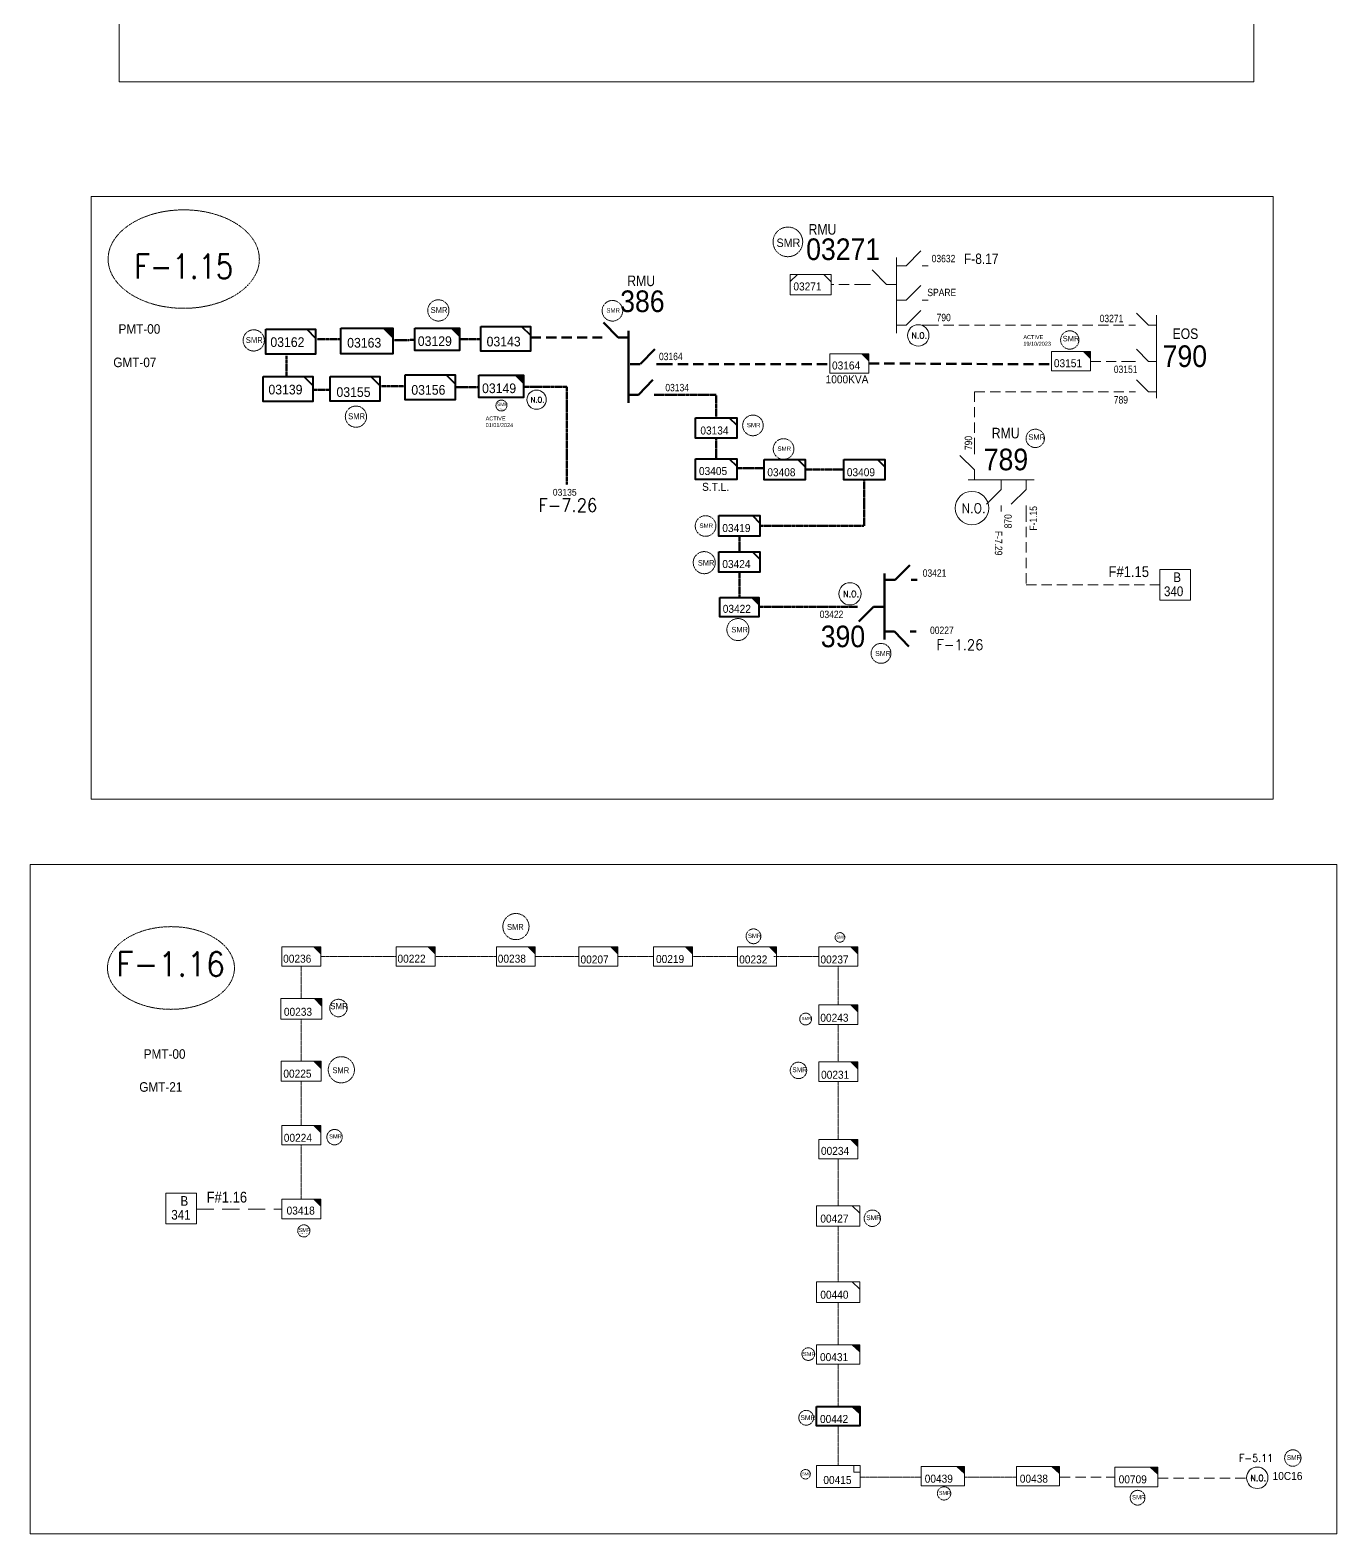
# Model space of a CAD drawing. Header units: metres. Extents: x 65984 to 144644, y -19036 to 23726.
# Drawn here: x 115144 to 116352, y 5154 to 6545 of the extents above; entities that cross this region are included whole.
import ezdxf
from ezdxf.enums import TextEntityAlignment as Align

# ---------------------------------------------------------------- set-up
doc = ezdxf.new("R2010")
doc.units = ezdxf.units.M
doc.header["$MEASUREMENT"] = 0
doc.linetypes.add('DGN Style 3', pattern=[0.013877, 0, -0.013877])
doc.linetypes.add('HIDDEN2', pattern=[2381.25, 1587.5, -793.75])
doc.layers.get('0').update_dxf_attribs({"color": 95, "lineweight": 40})
for name, color, linetype, lineweight in [('d_eos', 111, 'Continuous', 40), ('d_eos no', 121, 'Continuous', 40), ('d_switch', 95, 'Continuous', 40), ('d_tf no', 6, 'Continuous', 40), ('d_ug cable', 95, 'Continuous', 40), ('d_ug main line', 95, 'Continuous', 40), ('d_unit sub', 7, 'Continuous', 40), ('FDR  1  05', 172, 'Continuous', 40), ('fedr no', 95, 'Continuous', 40), ('GRID STATION 01', 7, 'Continuous', 40), ('Level 37', 7, 'Continuous', 0), ('O H MAIN FEEDER', 4, 'Continuous', 100), ('SW N O', 114, 'Continuous', 30)]:
    doc.layers.add(name, color=color, linetype=linetype, lineweight=lineweight)
doc.styles.add('NASKHF', font='naskhf.shx', dxfattribs={"height": 8})
doc.styles.add('Style-Arial', font='arial.ttf')
doc.styles.add('Style-ENGINEERING', font='ENGINEERING.shx')
doc.styles.add('Style-msdefault', font='msdefault.shx')
doc.styles.add('Style-STANDARD', font='STANDARD.shx')

# ---------------------------------------------------------------- blocks, each defined once
blk = doc.blocks.new('TF_8')
at = {"color": 0, "linetype": 'ByBlock', "lineweight": -2}
blk.add_line((6.3, 4.95), (9.9, 1.35), dxfattribs=at)
blk.add_3dface([(-10.1, 4.95), (9.9, 4.95), (9.9, -5.05), (-10.1, -5.05)], dxfattribs=at)
blk = doc.blocks.new('exist.us-1000kva')
at = {"color": 0, "linetype": 'ByBlock', "lineweight": -2, "flags": 128}
blk.add_lwpolyline([(40, 12.9), (32.8, 20), (40, 20)], close=True, dxfattribs=at)
at = {"color": 0, "linetype": 'ByBlock', "lineweight": -2, "extrusion": (0, 0, -1)}
blk.add_solid([(-40, 12.9), (-32.8, 20), (-40, 20)], dxfattribs=at)
at = {"color": 0, "linetype": 'ByBlock', "lineweight": -2, "xscale": 2, "yscale": 2}
blk.add_blockref('TF_8', (20.2, 10.1), dxfattribs=at)
blk = doc.blocks.new('*U1104')
at = {"layer": 'FDR  1  05', "color": 2, "linetype": 'Continuous', "lineweight": 13, "flags": 128}
blk.add_lwpolyline([(-9.51, 4.76), (9.49, 4.76), (9.49, -4.74), (-9.51, -4.74)], close=True, dxfattribs=at)
blk.add_lwpolyline([(9.49, 1.91), (6.74, 1.91), (6.74, 4.76)], dxfattribs=at)
blk = doc.blocks.new('*U893')
at = {"layer": 'SW N O', "color": 3, "lineweight": 13}
blk.add_circle((0, 0), 16.8, dxfattribs=at)
at = {"layer": 'SW N O', "color": 3, "lineweight": 13, "style": 'Style-STANDARD'}
blk.add_text('N.O.', height=9.6, dxfattribs=at).set_placement((1.7, -0.2), align=Align.MIDDLE_CENTER)
blk = doc.blocks.new('*U2661')
at = {"layer": 'd_unit sub', "color": 1, "linetype": 'Continuous', "lineweight": 13, "flags": 128}
for points in [[(-9.48, 1.38), (-6.07, 4.73), (-9.48, 4.73)], [(9.49, 1.32), (6.02, 4.73), (9.5, 4.73)]]:
    blk.add_lwpolyline(points, close=True, dxfattribs=at)
at = {"layer": 'd_unit sub', "color": 1, "linetype": 'Continuous', "lineweight": 13, "xscale": 0.94866334575076, "yscale": 0.94866334575076, "zscale": 0.4267622666565712, "rotation": 359.9999999999999}
blk.add_blockref('TF_8', (0.1, 0.04), dxfattribs=at)

msp = doc.modelspace()

# ---------------------------------------------------------------- linework, layer by layer
at = {"layer": 'd_eos', "color": 2, "linetype": 'Continuous', "lineweight": 13, "ltscale": 1.251149}
for p, q in [((115944.9, 6334.4), (115944.9, 6264.3)), ((115954, 6326.7), (115967.3, 6340.4)), ((115935.6, 6309.3), (115922.3, 6323.1)), ((115944.9, 6326.7), (115954, 6326.7)), ((115968.6, 6326.7), (115974.1, 6326.7)), ((115921, 6309.3), (115915.5, 6309.3)), ((115944.7, 6309.3), (115935.6, 6309.3)), ((115954, 6294.8), (115967.3, 6308.5)), ((115944.9, 6294.8), (115954, 6294.8)), ((115954, 6271.8), (115967.3, 6285.5)), ((115968.6, 6294.8), (115974.1, 6294.8)), ((115944.9, 6271.8), (115954, 6271.8)), ((115968.6, 6271.8), (115974.1, 6271.8)), ((116017.1, 6137.9), (116003.4, 6151.2)), ((116017.1, 6152.5), (116017.1, 6158)), ((116017.1, 6128.8), (116017.1, 6137.9)), ((116011.1, 6128.8), (116072.3, 6128.8)), ((116041.7, 6119.7), (116028, 6106.4)), ((116041.7, 6128.8), (116041.7, 6119.7)), ((116064.7, 6119.7), (116051, 6106.4)), ((116064.7, 6128.8), (116064.7, 6119.7)), ((116041.7, 6105.1), (116041.7, 6099.6)), ((116064.7, 6105.1), (116064.7, 6099.6))]:
    msp.add_line(p, q, dxfattribs=at)
at = {"layer": 'd_eos', "color": 2, "linetype": 'Continuous', "lineweight": 211, "ltscale": 1.251149}
for p, q in [((115687.5, 6260.5), (115674.2, 6274.2)), ((115696.6, 6260.5), (115687.5, 6260.5)), ((115697.3, 6266.5), (115697.3, 6199.9)), ((115708.3, 6235.9), (115721.6, 6249.7)), ((115698.7, 6235.8), (115707.8, 6235.8)), ((115706.5, 6207.5), (115719.8, 6221.3)), ((115697.3, 6207.5), (115706.5, 6207.5)), ((115943.8, 6036.2), (115957.1, 6049.9)), ((115933.9, 6042.2), (115933.9, 5981)), ((115934.7, 6036.2), (115943.8, 6036.2)), ((115958.4, 6036.2), (115963.9, 6036.2)), ((115908.9, 6011.5), (115903.4, 6011.5)), ((115923.5, 6011.5), (115910.2, 5997.8)), ((115932.6, 6011.5), (115923.5, 6011.5)), ((115933.9, 5988.6), (115943, 5988.6)), ((115943, 5988.6), (115956.4, 5974.8)), ((115957.6, 5988.6), (115963.2, 5988.6))]:
    msp.add_line(p, q, dxfattribs=at)
at = {"layer": 'd_eos', "color": 7, "linetype": 'Continuous', "lineweight": 13, "ltscale": 1.09932}
for p, q in [((116165.9, 6271.8), (116161.3, 6271.8)), ((116177.8, 6271.8), (116166.9, 6283)), ((116185.3, 6271.8), (116177.8, 6271.8)), ((116185.3, 6204.4), (116185.3, 6281)), ((116177.8, 6238.3), (116166.9, 6249.5)), ((116165.9, 6238.3), (116161.3, 6238.3)), ((116185.3, 6238.3), (116177.8, 6238.3)), ((116177.8, 6210.1), (116166.9, 6221.3)), ((116165.9, 6210.1), (116161.3, 6210.1)), ((116185.3, 6210.1), (116177.8, 6210.1))]:
    msp.add_line(p, q, dxfattribs=at)
at = {"layer": 'd_eos', "color": 7, "linetype": 'Continuous', "lineweight": 211, "ltscale": 1.251149}
for p, q in [((115672.9, 6260.5), (115667.4, 6260.5)), ((115722.9, 6235.6), (115728.4, 6235.6)), ((115721, 6207.5), (115726.6, 6207.5))]:
    msp.add_line(p, q, dxfattribs=at)
at = {"layer": 'd_ug cable', "color": 21, "linetype": 'HIDDEN2', "lineweight": 13, "ltscale": 0.006}
msp.add_line((116161.3, 6238.3), (116154.7, 6238.3), dxfattribs=at)
at = {"layer": 'd_ug cable', "color": 21, "linetype": 'DGN Style 3', "lineweight": 100}
for p, q in [((115778.3, 6148.2), (115778.2, 6167.2)), ((115860.6, 6138.2), (115896.1, 6138.2))]:
    msp.add_line(p, q, dxfattribs=at)
at = {"layer": 'd_ug cable', "color": 160, "linetype": 'DGN Style 3', "lineweight": 13}
for p, q in [((115412.6, 5688.1), (115482.4, 5688.1)), ((115575, 5688.1), (115518.4, 5688.1)), ((115651.3, 5688.1), (115611, 5688.1)), ((115720.4, 5688.1), (115687.3, 5688.1)), ((115798, 5688.1), (115756.4, 5688.1)), ((115873.1, 5688.1), (115831.5, 5688.1)), ((115394.6, 5649.1), (115394.6, 5679.1)), ((115394.6, 5591.1), (115394.6, 5630.1)), ((115394.6, 5531.8), (115394.6, 5572.7)), ((115891.1, 5572.5), (115891.1, 5518.9)), ((115394.6, 5463.6), (115394.6, 5513.8)), ((115891.1, 5457.7), (115891.1, 5500.9)), ((115891.1, 5438.7), (115891.1, 5387.2)), ((115891.1, 5368.2), (115891.1, 5329.1)), ((115891.1, 5311.1), (115891.1, 5272)), ((115891.1, 5254), (115891.1, 5217.2)), ((115911.4, 5206.5), (115967.8, 5206.5)), ((116008, 5206.5), (116055.7, 5206.5))]:
    msp.add_line(p, q, dxfattribs=at)
at = {"layer": 'd_ug cable', "color": 160, "linetype": 'HIDDEN2', "lineweight": 13, "ltscale": 0.006}
for p, q in [((116096, 5206.5), (116146.6, 5206.5)), ((116186.6, 5205.7), (116274.5, 5205.8))]:
    msp.add_line(p, q, dxfattribs=at)
at = {"layer": 'd_ug cable', "color": 1, "linetype": 'HIDDEN2', "lineweight": 13, "ltscale": 0.006}
msp.add_lwpolyline([(115915.5, 6309.3), (115884.6, 6309.3)], dxfattribs=at)
at = {"layer": 'd_ug cable', "color": 21, "linetype": 'HIDDEN2', "lineweight": 13, "ltscale": 0.006}
for points in [[(115974.1, 6271.8), (116161.3, 6271.8)], [(116124.3, 6238.3), (116154.7, 6238.3)], [(116017.1, 6158), (116017.1, 6210.1), (116161.3, 6210.1)], [(116064.7, 6099.6), (116064.7, 6031.7), (116188.4, 6031.7)]]:
    msp.add_lwpolyline(points, dxfattribs=at)
at = {"layer": 'd_ug cable', "color": 11, "linetype": 'DGN Style 3', "lineweight": 100, "flags": 128}
for points in [[(115431.3, 6258.8), (115409.2, 6259)], [(115499.7, 6258.1), (115479.2, 6258)], [(115560.4, 6259), (115540.9, 6259)], [(115381, 6224.4), (115381, 6243.5)], [(115421.3, 6212.1), (115405.4, 6212.1)], [(115489.8, 6215.4), (115468.6, 6215.4)], [(115559, 6214.5), (115537.8, 6214.5)]]:
    msp.add_lwpolyline(points, dxfattribs=at)
at = {"layer": 'd_ug cable', "color": 21, "linetype": 'HIDDEN2', "lineweight": 158, "ltscale": 0.006}
for points in [[(115606.7, 6260.4), (115670.6, 6260.4), (115670.6, 6260.4)], [(115728.4, 6235.6), (115883.2, 6235.6), (115883.3, 6235.6)], [(115919.3, 6236.4), (116088, 6235.6), (116088.3, 6235.6)]]:
    msp.add_lwpolyline(points, dxfattribs=at)
at = {"layer": 'd_ug cable', "color": 20, "linetype": 'DGN Style 3', "lineweight": 100, "flags": 128}
for points in [[(115600.2, 6214.7), (115640.3, 6214.7)], [(115640.3, 6214.7), (115640.3, 6124.1)]]:
    msp.add_lwpolyline(points, dxfattribs=at)
at = {"layer": 'd_ug cable', "color": 21, "linetype": 'DGN Style 3', "lineweight": 100, "flags": 128}
for points in [[(115726.6, 6207.5), (115778.1, 6207.5), (115778.1, 6186.2)], [(115822.5, 6139.7), (115797.3, 6139.7)], [(115915.1, 6128.7), (115915.1, 6086.2), (115818.7, 6086.2)], [(115799.7, 6062.3), (115799.7, 6076.7)], [(115799.7, 6020), (115799.7, 6043.3)], [(115904, 6011.5), (115817.7, 6011.5)]]:
    msp.add_lwpolyline(points, dxfattribs=at)
at = {"layer": 'd_ug cable', "color": 160, "linetype": 'DGN Style 3', "lineweight": 13, "flags": 128}
for points in [[(115891.1, 5643.2), (115891.1, 5679.1)], [(115891.1, 5625.2), (115891.1, 5590.5)]]:
    msp.add_lwpolyline(points, dxfattribs=at)
at = {"layer": 'd_ug cable', "color": 2, "linetype": 'DGN Style 3', "lineweight": 13}
for centre, radius in [((115844.5, 6348.8), 13.7), ((115521.4, 6285.4), 9.82), ((115350.7, 6257.7), 9.82), ((116105.1, 6258.1), 8.48), ((115579.7, 6197.5), 5.07), ((115445.2, 6187.2), 9.82), ((116073.2, 6167.1), 8.48), ((115593.1, 5715.7), 12.1), ((115812.7, 5706.7), 6.84), ((115429, 5640.4), 8.07), ((115431.7, 5583.3), 12.1), ((115854.3, 5582.7), 7.6), ((115425.4, 5521), 7.12), ((115922.6, 5446), 7.6), ((115397, 5434.3), 5.63), ((115863.4, 5320.4), 5.89), ((115861.4, 5261.5), 6.82), ((116311.3, 5224.3), 7.6), ((115988.9, 5191.6), 6.16), ((116167.8, 5187.6), 6.84)]:
    msp.add_circle(centre, radius, dxfattribs=at)
at = {"layer": 'd_ug cable', "color": 1, "linetype": 'DGN Style 3', "lineweight": 13}
for centre, radius in [((115682.3, 6285.1), 9.53), ((115812.2, 6179.1), 9.53), ((115840.5, 6157.3), 9.53), ((115768.4, 6086.1), 9.53), ((115767.2, 6052.2), 10.2), ((115798.3, 5990.3), 10.2), ((115930.6, 5968.3), 9.18), ((115892.6, 5705.7), 4.42), ((115860.9, 5630.2), 5.46), ((115860.8, 5209.3), 4.42)]:
    msp.add_circle(centre, radius, dxfattribs=at)
at = {"layer": 'd_ug main line', "color": 160, "linetype": 'HIDDEN2', "lineweight": 13, "ltscale": 0.01}
msp.add_lwpolyline([(115297.8, 5454.4), (115376.6, 5454.4)], dxfattribs=at)
at = {"layer": 'fedr no', "color": 82, "linetype": 'DGN Style 3', "lineweight": 13, "true_color": 0x1dc70e}
for centre, major_axis in [((115286, 6332.9), (69.9, 0)), ((115274.2, 5677.4), (58.7, 0))]:
    msp.add_ellipse(centre, major_axis=major_axis, ratio=0.651175, dxfattribs=at)
at = {"layer": 'GRID STATION 01', "color": 21, "lineweight": 13, "ltscale": 0.379284, "flags": 128}
msp.add_lwpolyline([(116216.8, 6017.5), (116188.4, 6017.5), (116188.4, 6045.8), (116216.8, 6045.8)], close=True, dxfattribs=at)
at = {"layer": 'GRID STATION 01', "color": 160, "lineweight": 13, "ltscale": 0.379284, "flags": 128}
msp.add_lwpolyline([(115269.4, 5440.7), (115269.4, 5469.1), (115297.8, 5469.1), (115297.8, 5440.7)], close=True, dxfattribs=at)
at = {"layer": 'O H MAIN FEEDER', "color": 140, "linetype": 'Continuous', "lineweight": 13, "flags": 128}
for points in [[(115226.3, 7115.2), (116275.2, 7115.2), (116275.2, 6496.7), (115226.3, 6496.7)], [(115200.3, 6390.9), (116293.2, 6390.9), (116293.2, 5833.4), (115200.3, 5833.4)], [(115144, 5773.1), (116352.1, 5773.1), (116352.1, 5154.1), (115144, 5154.1)]]:
    msp.add_lwpolyline(points, close=True, dxfattribs=at)

# ---------------------------------------------------------------- block references
at = {"layer": 'd_tf no', "color": 121, "linetype": 'Continuous', "lineweight": 40, "yscale": 0.9, "zscale": 0.8535245333131425}
msp.add_blockref('exist.us-1000kva', (115871.1, 5254), dxfattribs=at)
at = {"layer": 'd_ug cable', "color": 2, "linetype": 'Continuous', "lineweight": 0, "xscale": 0.9, "yscale": 0.9, "zscale": 0.8535245333131425, "rotation": 359.9999999999999}
msp.add_blockref('exist.us-1000kva', (115376.6, 5445.6), dxfattribs=at)
at = {"layer": 'd_unit sub', "color": 1, "linetype": 'Continuous', "lineweight": 13, "xscale": 2, "yscale": 2, "zscale": 2}
msp.add_blockref('*U2661', (115865.6, 6309.3), dxfattribs=at)
at = {"layer": 'd_unit sub', "color": 2, "linetype": 'Continuous', "lineweight": 40, "rotation": 359.9999999999999}
for name, p, xscale, yscale, zscale in [('TF_8', (115385.2, 6256.6), 2.297714687999999, 2.297714687999999, 1.032187293032607), ('exist.us-1000kva', (115499.6, 6248.5), 1.032187293032607, 1.032187293032607, 1.032187293032607), ('TF_8', (115444.5, 6213), 2.297714687999999, 2.297714687999999, 1.032187293032607), ('exist.us-1000kva', (115558.9, 6204.8), 1.032187293032607, 1.032187293032607, 1.032187293032607), ('TF_8', (115778.4, 6176.8), 1.9, 1.9, 0.8535245333131425), ('TF_8', (115841.8, 6138.3), 1.9, 1.9, 0.8535245333131425), ('TF_8', (115799.9, 6086.3), 1.9, 1.9, 0.8535245333131425), ('TF_8', (115799.9, 6052.9), 1.9, 1.9, 0.8535245333131425)]:
    msp.add_blockref(name, p, dxfattribs=dict(at, xscale=xscale, yscale=yscale, zscale=zscale))
at = {"layer": 'd_unit sub', "color": 11, "linetype": 'Continuous', "lineweight": 40, "zscale": 1.032187293032607, "rotation": 359.9999999999999}
for name, p, xscale, yscale in [('exist.us-1000kva', (115431.3, 6245.2), 1.197894526517577, 1.197894526517577), ('TF_8', (115583.8, 6259.3), 2.297714687999999, 2.297714687999999), ('TF_8', (115382.6, 6212.8), 2.297714687999999, 2.297714687999999), ('TF_8', (115514.1, 6214.3), 2.31657385857946, 2.31657385857946)]:
    msp.add_blockref(name, p, dxfattribs=dict(at, xscale=xscale, yscale=yscale))
at = {"layer": 'd_unit sub', "color": 21, "linetype": 'Continuous', "lineweight": 40, "xscale": 1.9, "yscale": 1.9, "zscale": 0.8535245333131425, "rotation": 359.9999999999999}
for p in [(115778.4, 6138.8), (115915.3, 6138.3)]:
    msp.add_blockref('TF_8', p, dxfattribs=at)
at = {"layer": 'd_unit sub', "color": 2, "linetype": 'Continuous', "lineweight": 13, "zscale": 0.8535245333131425, "rotation": 359.9999999999999}
for p, xscale, yscale in [((115376.6, 5679.1), 0.9, 0.9), ((115575, 5679.1), 0.9, 0.9), ((115798, 5679.1), 0.9, 0.9), ((115873.1, 5679.1), 0.9, 0.9), ((115375.7, 5630.1), 0.9476663795346395, 0.9476663795346395), ((115873.1, 5625.2), 0.9, 0.9), ((115376.2, 5572.7), 0.9208857174636796, 0.9208857174636796), ((115873.1, 5572.5), 0.9, 0.9), ((115376.6, 5513.8), 0.9, 0.9)]:
    msp.add_blockref('exist.us-1000kva', p, dxfattribs=dict(at, xscale=xscale, yscale=yscale))
at = {"layer": 'd_unit sub', "color": 160, "linetype": 'Continuous', "lineweight": 13, "xscale": 0.9, "yscale": 0.9, "zscale": 0.8535245333131425, "rotation": 359.9999999999999}
for p in [(115482.4, 5679.1), (115651.3, 5679.1), (115720.4, 5679.1), (115873.1, 5500.9)]:
    msp.add_blockref('exist.us-1000kva', p, dxfattribs=at)
at = {"layer": 'FDR  1  05', "color": 21, "linetype": 'Continuous', "lineweight": 13, "xscale": 0.9, "yscale": 0.9, "zscale": 0.8535245333131425, "rotation": 359.9999999999999}
msp.add_blockref('exist.us-1000kva', (115883.3, 6227.4), dxfattribs=at)
at = {"layer": 'FDR  1  05', "color": 2, "linetype": 'Continuous', "lineweight": 13, "xscale": 0.9, "yscale": 0.9, "zscale": 0.8535245333131425, "rotation": 359.9999999999999}
msp.add_blockref('exist.us-1000kva', (116088.3, 6229.5), dxfattribs=at)
at = {"layer": 'FDR  1  05', "color": 2, "linetype": 'Continuous', "lineweight": 40, "xscale": 0.9, "yscale": 0.9, "zscale": 0.8535245333131425, "rotation": 359.9999999999999}
msp.add_blockref('exist.us-1000kva', (115781.7, 6002), dxfattribs=at)
at = {"layer": 'FDR  1  05', "color": 2, "linetype": 'Continuous', "lineweight": 13}
for name, p, xscale, yscale, zscale in [('TF_8', (115891.3, 5448.2), 2, 1.9, 0.8535245333131425), ('*U1104', (115891.1, 5207.1), 2.128539949912872, 2.128539949912872, 2.128539949912872)]:
    msp.add_blockref(name, p, dxfattribs=dict(at, xscale=xscale, yscale=yscale, zscale=zscale))
at = {"layer": 'FDR  1  05', "color": 160, "linetype": 'Continuous', "lineweight": 13, "xscale": 2, "yscale": 1.9, "zscale": 0.8535245333131425}
msp.add_blockref('TF_8', (115891.3, 5377.8), dxfattribs=at)
at = {"layer": 'FDR  1  05', "color": 2, "linetype": 'Continuous', "lineweight": 13, "yscale": 0.9, "zscale": 0.8535245333131425}
for p in [(115871.1, 5311.1), (115967.8, 5198.6), (116146.6, 5197.7)]:
    msp.add_blockref('exist.us-1000kva', p, dxfattribs=at)
at = {"layer": 'FDR  1  05', "color": 160, "linetype": 'Continuous', "lineweight": 13, "yscale": 0.9, "zscale": 0.8535245333131425}
msp.add_blockref('exist.us-1000kva', (116055.7, 5198.6), dxfattribs=at)
at = {"layer": 'SW N O', "color": 3, "lineweight": 13}
for p, xscale, yscale, zscale in [((115965, 6262.3), 0.5901389270844287, 0.5901389270844287, 0.5901389270844287), ((115612.2, 6202.9), 0.5311250343759859, 0.5311250343759859, 0.5311250343759859), ((116014.7, 6102.7), 0.9192053033475384, 0.9192053033475384, 0.9192053033475384), ((115901.9, 6023.4), 0.6112384476127791, 0.6112384476127791, 0.6112384476127791), ((116278.4, 5206), 0.5901389270844287, 0.5901389270844287, 0.5901389270844287)]:
    msp.add_blockref('*U893', p, dxfattribs=dict(at, xscale=xscale, yscale=yscale, zscale=zscale))

# ---------------------------------------------------------------- texts
at = {"layer": 'd_eos no', "color": 2, "linetype": 'Continuous', "lineweight": 13, "style": 'Style-Arial', "width": 0.88}
msp.add_text('03271', height=20, dxfattribs=at).set_placement((115861.4, 6352), align=Align.TOP_LEFT)
at = {"layer": 'd_eos no', "color": 2, "linetype": 'Continuous', "lineweight": 140, "style": 'Style-Arial', "width": 0.88}
for s, p in [('386', (115689.5, 6303.9)), ('390', (115874.9, 5994))]:
    msp.add_text(s, height=20, dxfattribs=at).set_placement(p, align=Align.TOP_LEFT)
at = {"layer": 'd_eos no', "color": 7, "linetype": 'Continuous', "lineweight": 13, "style": 'Style-Arial', "width": 0.88}
for s, height, p in [('PMT-00', 8.84, (115225.7, 6272.7)), ('790', 20, (116191, 6253.1)), ('GMT-07', 8.84, (115220.9, 6241.8)), ('PMT-00', 8.84, (115249, 5602.3)), ('GMT-21', 8.84, (115244.9, 5571.8))]:
    msp.add_text(s, height=height, dxfattribs=at).set_placement(p, align=Align.TOP_LEFT)
at = {"layer": 'd_eos no', "color": 2, "linetype": 'Continuous', "lineweight": 13, "style": 'Style-Arial', "width": 0.88}
msp.add_text('789', height=20, dxfattribs=at).set_placement((116025.6, 6137.6))
at = {"layer": 'd_switch', "color": 7, "linetype": 'Continuous', "lineweight": 13, "style": 'Style-ENGINEERING', "width": 0.857143}
for s, p in [('03632', (115999.3, 6336.8)), ('SPARE', (116000.1, 6305.5)), ('790', (115995.1, 6282.3))]:
    msp.add_text(s, height=6.86, dxfattribs=at).set_placement(p, align=Align.TOP_RIGHT)
at = {"layer": 'd_switch', "color": 55, "linetype": 'Continuous', "lineweight": 30, "ltscale": 1.235527, "style": 'Style-ENGINEERING', "width": 0.857143}
msp.add_text('F-8.17', height=9.63, dxfattribs=at).set_placement((116007.3, 6338), align=Align.TOP_LEFT)
at = {"layer": 'd_switch', "color": 21, "linetype": 'Continuous', "lineweight": 13, "style": 'Style-ENGINEERING', "width": 0.857143}
for s, p in [('03271', (116132.7, 6281.4)), ('03151', (116145.8, 6234.4)), ('789', (116145.8, 6206.2))]:
    msp.add_text(s, height=6.86, dxfattribs=at).set_placement(p, align=Align.TOP_LEFT)
at = {"layer": 'd_switch', "color": 2, "linetype": 'Continuous', "lineweight": 30, "style": 'Style-ENGINEERING', "width": 0.857143}
msp.add_text('03164', height=6.86, rotation=0.0004, dxfattribs=at).set_placement((115747.2, 6246.3), align=Align.TOP_RIGHT)
at = {"layer": 'd_switch', "color": 21, "linetype": 'Continuous', "lineweight": 30, "style": 'Style-ENGINEERING', "width": 0.857143}
msp.add_text('03134', height=6.86, rotation=0.0004, dxfattribs=at).set_placement((115753.1, 6217.5), align=Align.TOP_RIGHT)
at = {"layer": 'd_switch', "color": 21, "linetype": 'Continuous', "lineweight": 13, "style": 'Style-ENGINEERING', "width": 0.857143}
for s, p in [('790', (116008, 6156.3)), ('870', (116044.6, 6083.9)), ('F-1.15', (116068, 6081.8))]:
    msp.add_text(s, height=6.86, rotation=90, dxfattribs=at).set_placement(p, align=Align.TOP_LEFT)
at = {"layer": 'd_switch', "color": 2, "linetype": 'Continuous', "lineweight": 30, "style": 'Style-ENGINEERING', "width": 0.857143}
msp.add_text('F-7.29', height=6.86, rotation=270, dxfattribs=at).set_placement((116042.7, 6081.6), align=Align.TOP_LEFT)
at = {"layer": 'd_switch', "color": 111, "linetype": 'Continuous', "lineweight": 30, "style": 'Style-ENGINEERING', "width": 0.857143}
for s, p in [('03421', (115991, 6046)), ('00227', (115997.8, 5993.1))]:
    msp.add_text(s, height=6.86, dxfattribs=at).set_placement(p, align=Align.TOP_RIGHT)
at = {"layer": 'd_switch', "color": 21, "linetype": 'Continuous', "lineweight": 30, "style": 'Style-ENGINEERING', "width": 0.857143}
msp.add_text('03422', height=6.86, dxfattribs=at).set_placement((115873.9, 6007.8), align=Align.TOP_LEFT)
at = {"layer": 'd_switch', "color": 1, "linetype": 'Continuous', "lineweight": 30, "style": 'Style-ENGINEERING', "width": 0.857143}
msp.add_text('SMR', height=4.54, rotation=0.0026, dxfattribs=at).set_placement((115856.1, 5263.9), align=Align.TOP_LEFT)
at = {"layer": 'd_tf no', "color": 1, "linetype": 'Continuous', "lineweight": 40, "style": 'Style-msdefault', "width": 0.945946}
for height, p in [(7.84, (115834, 6351.9)), (5.55, (115514.2, 6288.6)), (5.55, (115343.4, 6260.8)), (5.08, (116098.5, 6261.9)), (5.55, (115438, 6190.4)), (3.28, (115575.6, 6200.2)), (5.08, (116066.7, 6170.9)), (5.81, (115421.4, 5645.1)), (3.65, (115392.3, 5436.9)), (3.82, (115858.4, 5322.4))]:
    msp.add_text('SMR', height=height, dxfattribs=at).set_placement(p, align=Align.TOP_LEFT)
at = {"layer": 'd_tf no', "color": 1, "linetype": 'Continuous', "lineweight": 13, "style": 'Style-msdefault'}
for s, height, width, p in [('03271', 7.4, 0.945946, (115849.6, 6311.3)), ('SMR', 4, 0.947368, (115807.6, 5709.2)), ('SMR', 4.45, 0.947368, (115848.6, 5585.5)), ('SMR', 4.45, 0.947368, (115916.9, 5448.7)), ('SMR', 4.45, 0.947368, (116305.6, 5227)), ('SMR', 3.6, 0.947368, (115984.2, 5193.8)), ('SMR', 4, 0.947368, (116162.7, 5190))]:
    msp.add_text(s, height=height, dxfattribs=dict(at, width=width)).set_placement(p, align=Align.TOP_LEFT)
at = {"layer": 'd_tf no', "color": 2, "linetype": 'Continuous', "lineweight": 40, "style": 'Style-msdefault', "width": 0.945946}
for s, height, p in [('03162', 8.95, (115366.1, 6260.6)), ('03129', 8.95, (115502.4, 6261.5)), ('03155', 8.95, (115427.2, 6214.4)), ('03134', 7.4, (115763.6, 6178.1)), ('03408', 7.4, (115825.5, 6139.5)), ('03419', 7.4, (115783.9, 6087.9)), ('03424', 7.4, (115783.9, 6054.6)), ('03422', 7.4, (115784.3, 6013.2))]:
    msp.add_text(s, height=height, dxfattribs=at).set_placement(p, align=Align.TOP_LEFT)
at = {"layer": 'd_tf no', "color": 11, "linetype": 'Continuous', "lineweight": 40, "style": 'Style-msdefault', "width": 0.945946}
for s, p in [('03163', (115437.1, 6260)), ('03143', (115566, 6261.1)), ('03139', (115364.3, 6216.7)), ('03156', (115496.4, 6216.4))]:
    msp.add_text(s, height=8.95, dxfattribs=at).set_placement(p, align=Align.TOP_LEFT)
at = {"layer": 'd_tf no', "color": 121, "linetype": 'Continuous', "lineweight": 13, "style": 'Style-msdefault', "width": 0.945946}
for s, p in [('03151', (116090.4, 6240.3)), ('00709', (116150.3, 5208.3))]:
    msp.add_text(s, height=7.4, dxfattribs=at).set_placement(p, align=Align.TOP_LEFT)
at = {"layer": 'd_tf no', "color": 121, "linetype": 'Continuous', "lineweight": 40, "style": 'Style-msdefault', "width": 0.945946}
for s, height, p in [('03149', 8.95, (115561.8, 6217.9)), ('00442', 7.4, (115874.2, 5264.1))]:
    msp.add_text(s, height=height, dxfattribs=at).set_placement(p, align=Align.TOP_LEFT)
at = {"layer": 'd_tf no', "color": 21, "linetype": 'Continuous', "lineweight": 40, "style": 'Style-msdefault', "width": 0.945946}
for s, p in [('03405', (115762.3, 6140.6)), ('03409', (115899, 6139.5)), ('S.T.L.', (115765.2, 6126))]:
    msp.add_text(s, height=7.4, dxfattribs=at).set_placement(p, align=Align.TOP_LEFT)
at = {"layer": 'd_tf no', "color": 7, "linetype": 'Continuous', "lineweight": 13, "style": 'Style-msdefault', "width": 0.945946}
msp.add_text('03135', height=6.26, dxfattribs=at).set_placement((115627.2, 6120.4), align=Align.TOP_LEFT)
at = {"layer": 'd_tf no', "color": 2, "linetype": 'Continuous', "lineweight": 13, "style": 'Style-msdefault', "width": 0.945946}
for s, p in [('00236', (115377.9, 5689.7)), ('00238', (115576.3, 5689.7)), ('00232', (115799.5, 5689)), ('00237', (115874.6, 5689)), ('00233', (115378.6, 5640.6)), ('00243', (115874.5, 5635.1)), ('00225', (115378.1, 5583.4)), ('00231', (115875.2, 5582.4)), ('00224', (115378.5, 5524.1)), ('00427', (115874.5, 5449.4)), ('00431', (115874.2, 5321.3)), ('00415', (115877.3, 5207.7)), ('00439', (115971, 5208.9))]:
    msp.add_text(s, height=7.4, dxfattribs=at).set_placement(p, align=Align.TOP_LEFT)
at = {"layer": 'd_tf no', "color": 160, "linetype": 'Continuous', "lineweight": 13, "style": 'Style-msdefault', "width": 0.945946}
for s, p in [('00222', (115483.6, 5689.7)), ('00207', (115652.8, 5689)), ('00219', (115722.6, 5689.4)), ('00234', (115875.1, 5512)), ('00440', (115874.5, 5379)), ('00438', (116058.9, 5208.9))]:
    msp.add_text(s, height=7.4, dxfattribs=at).set_placement(p, align=Align.TOP_LEFT)
at = {"layer": 'd_tf no', "color": 241, "linetype": 'Continuous', "lineweight": 13, "style": 'Style-msdefault', "width": 0.945946}
msp.add_text('10C16', height=7.4, dxfattribs=at).set_placement((116292.6, 5211.4), align=Align.TOP_LEFT)
at = {"layer": 'd_tf no', "color": 2, "lineweight": 13, "attachment_point": 1, "style": 'NASKHF'}
for insert, char_height in [((115676.7, 6287.4), 3.995), ((115806.6, 6181.4), 3.995), ((115834.9, 6159.6), 3.995), ((115762.8, 6088.4), 3.995), ((115761.3, 6054.6), 5.116), ((115792.3, 5992.8), 5.116), ((115925.2, 5970.5), 4.605), ((115889.3, 5707.2), 2.732), ((115857.2, 5632.1), 2.814), ((115857.5, 5210.9), 2.732)]:
    msp.add_mtext('\\Fmsdefault;\\H1x;\\W0.925;SMR\\P', dxfattribs=dict(at, insert=insert, char_height=char_height))
at = {"layer": 'd_tf no', "color": 121, "linetype": 'Continuous', "lineweight": 13, "char_height": 3.7, "attachment_point": 1, "style": 'NASKHF'}
for s, insert in [('\\Fmsdefault;\\H1x;\\W0.945946;ACTIVE\\P19/10/2023', (116062.2, 6262.6)), ('\\Fmsdefault;\\H1x;\\W0.945946;ACTIVE\\P01/01/2024', (115565.1, 6187.4))]:
    msp.add_mtext(s, dxfattribs=dict(at, insert=insert))
at = {"layer": 'd_tf no', "color": 21, "linetype": 'Continuous', "lineweight": 13, "insert": (115885.3, 6238.2), "char_height": 7.4, "attachment_point": 1, "style": 'NASKHF'}
msp.add_mtext('\\Fmsdefault;\\H1x;\\W0.945946;03164\\P', dxfattribs=at)
at = {"layer": 'd_tf no', "color": 2, "linetype": 'Continuous', "lineweight": 13, "insert": (115879.4, 6225.4), "char_height": 7.4, "attachment_point": 1, "style": 'NASKHF'}
msp.add_mtext('\\Fmsdefault;\\H1x;\\W0.945946;1000KVA', dxfattribs=at)
at = {"layer": 'd_tf no', "color": 7, "linetype": 'Continuous', "lineweight": 40, "true_color": 0xffffff, "insert": (115576.1, 6194.7), "char_height": 0.603, "width": 33.541, "attachment_point": 1, "style": 'NASKHF'}
msp.add_mtext('\\fCalibri|b0|i0|c178178|p39;ACTIVE 02.10.2023\\P', dxfattribs=at)
at = {"layer": 'd_tf no', "color": 1, "linetype": 'Continuous', "lineweight": 13, "char_height": 5.479, "width": 14.336, "attachment_point": 1, "style": 'NASKHF'}
for insert in [(115584.9, 5718.1), (115423.5, 5585.6)]:
    msp.add_mtext('\\Fmsdefault;\\H1x;\\W0.947368;SMR', dxfattribs=dict(at, insert=insert))
at = {"layer": 'd_tf no', "color": 1, "linetype": 'Continuous', "lineweight": 40, "insert": (115420.5, 5523.6), "char_height": 3.791, "attachment_point": 1, "style": 'NASKHF'}
msp.add_mtext('\\Fmsdefault;\\H1x;\\W0.945946;SMR^I', dxfattribs=at)
at = {"layer": 'd_tf no', "color": 121, "linetype": 'Continuous', "lineweight": 40, "insert": (115393.1, 5432.4), "char_height": 1.07, "attachment_point": 1, "style": 'NASKHF'}
msp.add_mtext('\\Fmsdefault;\\H1x;\\W0.945946;18.09.2023', dxfattribs=at)
at = {"layer": 'd_ug cable', "color": 2, "linetype": 'Continuous', "lineweight": 0, "style": 'Style-msdefault', "width": 0.945946}
msp.add_text('03418', height=7.4, dxfattribs=at).set_placement((115381.1, 5456.8), align=Align.TOP_LEFT)
at = {"layer": 'fedr no', "color": 6, "linetype": 'Continuous', "lineweight": 13, "style": 'Style-STANDARD', "width": 0.909091}
msp.add_text('F-1.15', height=22.59, dxfattribs=at).set_placement((115286, 6326.2), align=Align.MIDDLE_CENTER)
at = {"layer": 'fedr no', "color": 55, "linetype": 'Continuous', "lineweight": 40, "insert": (115641.1, 6105.3), "char_height": 12.2, "attachment_point": 5, "style": 'Style-STANDARD'}
msp.add_mtext('F-7.26', dxfattribs=at)
at = {"layer": 'fedr no', "color": 55, "linetype": 'Continuous', "lineweight": 13, "insert": (116003.5, 5976.2), "char_height": 9.76, "attachment_point": 5, "style": 'Style-STANDARD'}
msp.add_mtext('F-1.26', dxfattribs=at)
at = {"layer": 'fedr no', "color": 6, "linetype": 'Continuous', "lineweight": 13, "insert": (115274, 5681), "char_height": 22.56, "attachment_point": 5, "style": 'Style-STANDARD'}
msp.add_mtext('F-1.16', dxfattribs=at)
at = {"layer": 'fedr no', "color": 2, "linetype": 'Continuous', "lineweight": 40, "insert": (116277.3, 5224.2), "char_height": 7.06, "attachment_point": 5, "style": 'Style-STANDARD'}
msp.add_mtext('F-5.11', dxfattribs=at)
at = {"layer": 'GRID STATION 01', "color": 21, "linetype": 'Continuous', "lineweight": 13, "style": 'Style-msdefault'}
for s, height, width, p in [('F#1.15', 10, 0.9, (116140.9, 6048.9)), ('B', 9, 0.888889, (116200.8, 6043.2)), ('340', 9, 0.888889, (116192.2, 6030.2))]:
    msp.add_text(s, height=height, dxfattribs=dict(at, width=width)).set_placement(p, align=Align.TOP_LEFT)
at = {"layer": 'GRID STATION 01', "color": 160, "linetype": 'Continuous', "lineweight": 13, "style": 'Style-msdefault', "width": 0.888889}
for s, p in [('B', (115283, 5466.5)), ('341', (115274.5, 5453.7))]:
    msp.add_text(s, height=9, rotation=360, dxfattribs=at).set_placement(p, align=Align.TOP_LEFT)
at = {"layer": 'GRID STATION 01', "color": 160, "linetype": 'Continuous', "lineweight": 13, "style": 'Style-msdefault', "width": 0.9}
msp.add_text('F#1.16', height=10, dxfattribs=at).set_placement((115307.1, 5470.5), align=Align.TOP_LEFT)
at = {"layer": 'Level 37', "color": 2, "linetype": 'Continuous', "lineweight": 13, "style": 'Style-msdefault', "width": 0.86}
for p in [(115889.3, 6365.3), (116058.7, 6176.9)]:
    msp.add_text('RMU', height=9.8, rotation=0.0004, dxfattribs=at).set_placement(p, align=Align.TOP_RIGHT)
at = {"layer": 'Level 37', "color": 2, "linetype": 'Continuous', "lineweight": 100, "style": 'Style-msdefault', "width": 0.86}
msp.add_text('RMU', height=9.8, rotation=0.0004, dxfattribs=at).set_placement((115721.7, 6317.7), align=Align.TOP_RIGHT)
at = {"layer": 'Level 37', "color": 7, "linetype": 'Continuous', "lineweight": 13, "style": 'Style-msdefault', "width": 0.86}
msp.add_text('EOS', height=9.8, rotation=0.0004, dxfattribs=at).set_placement((116223.9, 6268.8), align=Align.TOP_RIGHT)

doc.saveas('drawing.dxf')
